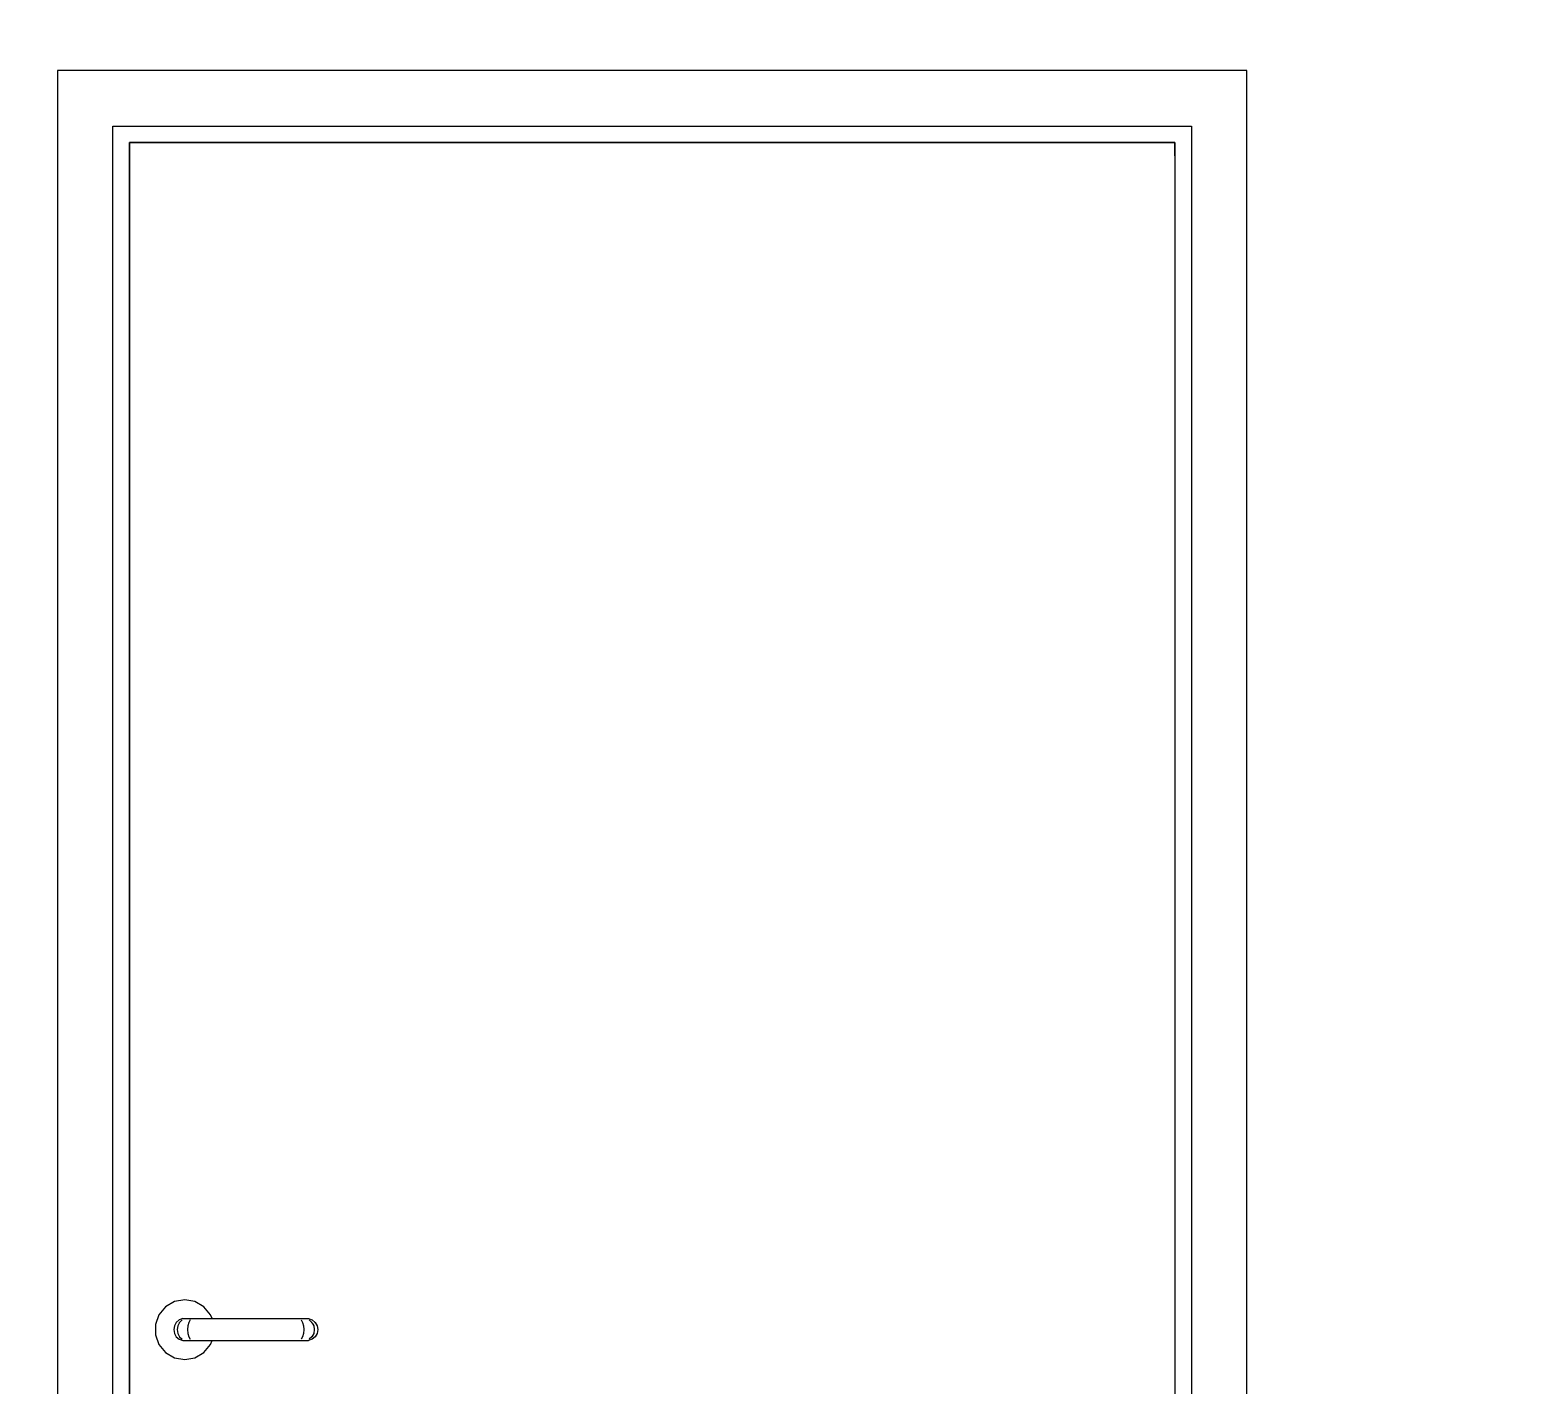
# Model space of a CAD drawing. Header units: millimetres. Extents: x -15634 to 67596, y -3027 to 55843.
# Drawn here: x 17983 to 19338, y 50846 to 52069 of the extents above; entities that cross this region are included whole.
import ezdxf

# ---------------------------------------------------------------- set-up
doc = ezdxf.new("R2010")
doc.units = ezdxf.units.MM
doc.header["$MEASUREMENT"] = 0
doc.set_wipeout_variables(frame=1)
doc.linetypes.add('Wipeout_Contour', pattern=[1000, 0, -1000])
doc.layers.add('Dimensioning - General', color=7, linetype='Continuous')
doc.layers.add('Structural - Bearing', color=7, linetype='Continuous')
for name, color, linetype, lineweight, true_color in [('Dimensioning - General_Pen_No__61', 7, 'Continuous', 20, 0x6a6a6a), ('Dimensioning - General_Pen_No__88', 7, 'Continuous', 20, 0xfd4435), ('Structural - Bearing_Pen_No__82', 7, 'Continuous', 20, 0xaaaaaa)]:
    doc.layers.add(name, color=color, linetype=linetype, lineweight=lineweight, true_color=true_color)
doc.styles.add('GENERATED_STYLE_6', font='calibril.ttf')
doc.dimstyles.new('GENERATED_STYLE__3', dxfattribs={"dimtxt": 195.999997, "dimasz": 106.4, "dimexe": 0.18, "dimexo": 0.0625, "dimgap": 0.09, "dimtad": 1, "dimdec": 0, "dimlfac": 0.1, "dimzin": 0, "dimdsep": 46, "dimtxsty": 'GENERATED_STYLE_6', "dimblk": 'ARROWHEAD_2', "dimblk1": 'ARROWHEAD_2', "dimblk2": 'ARROWHEAD_2', "dimcen": 0.09, "dimse1": 1, "dimse2": 1, "dimclrd": 256, "dimclre": 256, "dimclrt": 256, "dimadec": 0, "dimazin": 0, "dimtfac": 1, "dimtdec": 4, "dimtmove": 0, "dimatfit": 3, "dimfxl": 1, "dimtolj": 1, "dimtzin": 0, "dimarcsym": 0})

# ---------------------------------------------------------------- blocks, each defined once
blk = doc.blocks.new('*D69')
at = {"layer": 'Dimensioning - General_Pen_No__61', "color": 251, "linetype": 'Continuous', "lineweight": 20, "true_color": 0x6a6a6a, "transparency": 16777216}
for p, q in [((27454.4, 52536), (27594.4, 52455.2)), ((27629.4, 52495.6), (27419.4, 52495.6)), ((27524.4, 49795.6), (27524.4, 52495.6)), ((27454.4, 49836), (27594.4, 49755.2)), ((27629.4, 49795.6), (27419.4, 49795.6))]:
    blk.add_line(p, q, dxfattribs=at)
at = {"layer": 'Dimensioning - General_Pen_No__88', "color": 20, "lineweight": 20, "true_color": 0xfd4435, "transparency": 16777216, "char_height": 196, "attachment_point": 7, "rotation": 90, "style": 'GENERATED_STYLE_6'}
for s, insert in [('\\A1;{\\pql;\\fCalibri Light|b0|i0|c0|p34;20}', (27485.2, 52137.4)), ('\\A1;{\\pql;\\fCalibri Light|b0|i0|c0|p34;270}', (27485.2, 50907.3))]:
    blk.add_mtext(s, dxfattribs=dict(at, insert=insert))
blk = doc.blocks.new('ARROWHEAD_2')
at = {"color": 0, "linetype": 'Continuous', "lineweight": 0}
for p, q in [((-0.378, -0.655), (0.378, 0.655)), ((0, 0), (-1, 0))]:
    blk.add_line(p, q, dxfattribs=at)
blk = doc.blocks.new('*D117')
at = {"layer": 'Dimensioning - General_Pen_No__61', "color": 251, "linetype": 'Continuous', "lineweight": 20, "true_color": 0x6a6a6a, "transparency": 16777216}
for p, q in [((28004.4, 52536), (28144.4, 52455.2)), ((28179.4, 52495.6), (27969.4, 52495.6)), ((28074.4, 49795.6), (28074.4, 52495.6)), ((28004.4, 49836), (28144.4, 49755.2)), ((28179.4, 49795.6), (27969.4, 49795.6))]:
    blk.add_line(p, q, dxfattribs=at)
at = {"layer": 'Dimensioning - General_Pen_No__88', "color": 20, "lineweight": 20, "true_color": 0xfd4435, "transparency": 16777216, "char_height": 196, "attachment_point": 7, "rotation": 90, "style": 'GENERATED_STYLE_6'}
for s, insert in [('\\A1;{\\pql;\\fCalibri Light|b0|i0|c0|p34;20}', (28035.2, 52137.4)), ('\\A1;{\\pql;\\fCalibri Light|b0|i0|c0|p34;270}', (28035.2, 50907.3))]:
    blk.add_mtext(s, dxfattribs=dict(at, insert=insert))
blk = doc.blocks.new('*D137')
at = {"layer": 'Dimensioning - General_Pen_No__61', "color": 251, "linetype": 'Continuous', "lineweight": 20, "true_color": 0x6a6a6a, "transparency": 16777216}
for p, q in [((28554.4, 52736), (28694.4, 52655.2)), ((28729.4, 52695.6), (28519.4, 52695.6)), ((28624.4, 49795.6), (28624.4, 52695.6)), ((28554.4, 49836), (28694.4, 49755.2)), ((28729.4, 49795.6), (28519.4, 49795.6))]:
    blk.add_line(p, q, dxfattribs=at)
at = {"layer": 'Dimensioning - General_Pen_No__88', "color": 20, "lineweight": 20, "true_color": 0xfd4435, "transparency": 16777216, "insert": (28585.2, 51007.3), "char_height": 196, "attachment_point": 7, "rotation": 90, "style": 'GENERATED_STYLE_6'}
blk.add_mtext('\\A1;{\\pql;\\fCalibri Light|b0|i0|c0|p34;290}', dxfattribs=at)
blk = doc.blocks.new('*D165')
at = {"layer": 'Dimensioning - General_Pen_No__61', "color": 251, "linetype": 'Continuous', "lineweight": 20, "true_color": 0x6a6a6a, "transparency": 16777216}
for p, q in [((34964.9, 52536), (35104.9, 52455.2)), ((35139.9, 52495.6), (34929.9, 52495.6)), ((35034.9, 49795.6), (35034.9, 52495.6)), ((34964.9, 49836), (35104.9, 49755.2)), ((35139.9, 49795.6), (34929.9, 49795.6))]:
    blk.add_line(p, q, dxfattribs=at)
at = {"layer": 'Dimensioning - General_Pen_No__88', "color": 20, "lineweight": 20, "true_color": 0xfd4435, "transparency": 16777216, "char_height": 196, "attachment_point": 7, "rotation": 90, "style": 'GENERATED_STYLE_6'}
for s, insert in [('\\A1;{\\pql;\\fCalibri Light|b0|i0|c0|p34;20}', (34995.7, 52137.4)), ('\\A1;{\\pql;\\fCalibri Light|b0|i0|c0|p34;270}', (34995.7, 50907.3))]:
    blk.add_mtext(s, dxfattribs=dict(at, insert=insert))
blk = doc.blocks.new('*D213')
at = {"layer": 'Dimensioning - General_Pen_No__61', "color": 251, "linetype": 'Continuous', "lineweight": 20, "true_color": 0x6a6a6a, "transparency": 16777216}
for p, q in [((35514.9, 52536), (35654.9, 52455.2)), ((35689.9, 52495.6), (35479.9, 52495.6)), ((35584.9, 49795.6), (35584.9, 52495.6)), ((35514.9, 49836), (35654.9, 49755.2)), ((35689.9, 49795.6), (35479.9, 49795.6))]:
    blk.add_line(p, q, dxfattribs=at)
at = {"layer": 'Dimensioning - General_Pen_No__88', "color": 20, "lineweight": 20, "true_color": 0xfd4435, "transparency": 16777216, "char_height": 196, "attachment_point": 7, "rotation": 90, "style": 'GENERATED_STYLE_6'}
for s, insert in [('\\A1;{\\pql;\\fCalibri Light|b0|i0|c0|p34;20}', (35545.7, 52137.4)), ('\\A1;{\\pql;\\fCalibri Light|b0|i0|c0|p34;270}', (35545.7, 50907.3))]:
    blk.add_mtext(s, dxfattribs=dict(at, insert=insert))
blk = doc.blocks.new('*D233')
at = {"layer": 'Dimensioning - General_Pen_No__61', "color": 251, "linetype": 'Continuous', "lineweight": 20, "true_color": 0x6a6a6a, "transparency": 16777216}
for p, q in [((36064.9, 52736), (36204.9, 52655.2)), ((36239.9, 52695.6), (36029.9, 52695.6)), ((36134.9, 49795.6), (36134.9, 52695.6)), ((36064.9, 49836), (36204.9, 49755.2)), ((36239.9, 49795.6), (36029.9, 49795.6))]:
    blk.add_line(p, q, dxfattribs=at)
at = {"layer": 'Dimensioning - General_Pen_No__88', "color": 20, "lineweight": 20, "true_color": 0xfd4435, "transparency": 16777216, "insert": (36095.7, 51007.3), "char_height": 196, "attachment_point": 7, "rotation": 90, "style": 'GENERATED_STYLE_6'}
blk.add_mtext('\\A1;{\\pql;\\fCalibri Light|b0|i0|c0|p34;290}', dxfattribs=at)

msp = doc.modelspace()

# ---------------------------------------------------------------- wipeouts: each hides what was drawn before it
at = {"color": 254, "linetype": 'Wipeout_Contour', "lineweight": 0, "ltscale": 216198.28902}
msp.add_wipeout([(18007.4, 49895.6), (18057.4, 49895.6), (18057.4, 51982.6), (18007.4, 52032.6)], dxfattribs=at).dxf.layer = 'Structural - Bearing'
at = {"color": 254, "linetype": 'Wipeout_Contour', "lineweight": 0, "ltscale": 217599.538228}
msp.add_wipeout([(19081.4, 52032.6), (19031.4, 51982.6), (19031.4, 49895.6), (19081.4, 49895.6)], dxfattribs=at).dxf.layer = 'Structural - Bearing'
at = {"color": 254, "linetype": 'Wipeout_Contour', "lineweight": 0, "ltscale": 1512715.449571556}
msp.add_wipeout([(18095.8, 50900.3), (18095.8, 50890.9), (18099, 50882.1), (18105, 50874.9), (18113.1, 50870.2), (18122.4, 50868.6), (18131.6, 50870.2), (18139.7, 50874.9), (18145.7, 50882.1), (18147.1, 50885.8), (18120.6, 50885.8), (18117.4, 50886.9), (18114.7, 50889.2), (18113, 50892.2), (18112.4, 50895.6), (18113, 50899), (18114.7, 50902), (18117.4, 50904.3), (18120.6, 50905.5), (18137.6, 50905.5), (18147.1, 50905.5), (18145.7, 50909.1), (18139.7, 50916.3), (18131.6, 50921), (18122.4, 50922.6), (18113.1, 50921), (18105, 50916.3), (18099, 50909.1)], dxfattribs=at).dxf.layer = 'Structural - Bearing'

# ---------------------------------------------------------------- next in the draw order: linework, layer by layer
at = {"layer": 'Structural - Bearing_Pen_No__82', "color": 253, "linetype": 'Continuous', "lineweight": 20, "true_color": 0xaaaaaa}
for p, q in [((18105, 50916.3), (18099, 50909.1)), ((18113.1, 50921), (18105, 50916.3)), ((18122.4, 50922.6), (18113.1, 50921)), ((18131.6, 50921), (18122.4, 50922.6)), ((18139.7, 50916.3), (18131.6, 50921)), ((18099, 50909.1), (18095.8, 50900.3)), ((18095.8, 50900.3), (18095.8, 50890.9)), ((18095.8, 50890.9), (18099, 50882.1)), ((18099, 50882.1), (18105, 50874.9)), ((18105, 50874.9), (18113.1, 50870.2)), ((18113.1, 50870.2), (18122.4, 50868.6)), ((18122.4, 50868.6), (18131.6, 50870.2)), ((18131.6, 50870.2), (18139.7, 50874.9))]:
    msp.add_line(p, q, dxfattribs=at)

# ---------------------------------------------------------------- next in the draw order: wipeouts: each hides what was drawn before it
at = {"color": 254, "linetype": 'Wipeout_Contour', "lineweight": 0, "ltscale": 220868.014408}
msp.add_wipeout([(18007.4, 52032.6), (18057.4, 51982.6), (19031.4, 51982.6), (19081.4, 52032.6)], dxfattribs=at).dxf.layer = 'Structural - Bearing'
at = {"color": 254, "linetype": 'Wipeout_Contour', "lineweight": 0, "ltscale": 216143.468642}
msp.add_wipeout([(18057.4, 49895.6), (18072.4, 49895.6), (18072.4, 51955.6), (18057.4, 51955.6)], dxfattribs=at).dxf.layer = 'Structural - Bearing'
at = {"color": 254, "linetype": 'Wipeout_Contour', "lineweight": 0, "ltscale": 217456.363094}
msp.add_wipeout([(19016.4, 49895.6), (19031.4, 49895.6), (19031.4, 51955.6), (19016.4, 51955.6)], dxfattribs=at).dxf.layer = 'Structural - Bearing'
at = {"color": 254, "linetype": 'Wipeout_Contour', "lineweight": 0, "ltscale": 216134.95441}
msp.add_wipeout([(18120.6, 50905.5), (18117.4, 50904.3), (18119.9, 50904.3), (18122.8, 50905.5)], dxfattribs=at).dxf.layer = 'Structural - Bearing'
at = {"color": 254, "linetype": 'Wipeout_Contour', "lineweight": 0, "ltscale": 216085.599746}
msp.add_wipeout([(18112.4, 50895.6), (18113, 50892.2), (18116, 50892.2), (18115.4, 50895.6)], dxfattribs=at).dxf.layer = 'Structural - Bearing'

# ---------------------------------------------------------------- next in the draw order: linework, layer by layer
at = {"layer": 'Structural - Bearing_Pen_No__82', "color": 253, "linetype": 'Continuous', "lineweight": 20, "true_color": 0xaaaaaa}
for p, q in [((18007.4, 52032.6), (18007.4, 49895.6)), ((19081.4, 52032.6), (18007.4, 52032.6)), ((19081.4, 49895.6), (19081.4, 52032.6))]:
    msp.add_line(p, q, dxfattribs=at)

# ---------------------------------------------------------------- next in the draw order: wipeouts: each hides what was drawn before it
at = {"color": 254, "linetype": 'Wipeout_Contour', "lineweight": 0, "ltscale": 441414.521019}
msp.add_wipeout([(19031.4, 51982.6), (18057.4, 51982.6), (18057.4, 51955.6), (18072.4, 51955.6), (18072.4, 51967.6), (19016.4, 51967.6), (19016.4, 51955.6), (19031.4, 51955.6)], dxfattribs=at).dxf.layer = 'Structural - Bearing'
at = {"color": 254, "linetype": 'Wipeout_Contour', "lineweight": 0, "ltscale": 216124.745481}
msp.add_wipeout([(18117.4, 50904.3), (18114.7, 50902), (18117.5, 50902), (18119.9, 50904.3)], dxfattribs=at).dxf.layer = 'Structural - Bearing'
at = {"color": 254, "linetype": 'Wipeout_Contour', "lineweight": 0, "ltscale": 216074.968866}
msp.add_wipeout([(18113, 50892.2), (18114.7, 50889.2), (18117.5, 50889.2), (18116, 50892.2)], dxfattribs=at).dxf.layer = 'Structural - Bearing'

# ---------------------------------------------------------------- next in the draw order: linework, layer by layer
at = {"layer": 'Structural - Bearing_Pen_No__82', "color": 253, "linetype": 'Continuous', "lineweight": 20, "true_color": 0xaaaaaa}
for p, q in [((18057.4, 49895.6), (18057.4, 51982.6)), ((18057.4, 51982.6), (19031.4, 51982.6)), ((19031.4, 51982.6), (19031.4, 49895.6)), ((19016.4, 51967.6), (18072.4, 51967.6)), ((18072.4, 51967.6), (18072.4, 51955.6)), ((18072.4, 49895.6), (18072.4, 51967.6)), ((18072.4, 51967.6), (19016.4, 51967.6)), ((19016.4, 51955.6), (19016.4, 51967.6)), ((19016.4, 51967.6), (19016.4, 49895.6)), ((18072.4, 51955.6), (18072.4, 49895.6)), ((19016.4, 51955.6), (19016.4, 49895.6))]:
    msp.add_line(p, q, dxfattribs=at)

# ---------------------------------------------------------------- next in the draw order: wipeouts: each hides what was drawn before it
at = {"color": 254, "linetype": 'Wipeout_Contour', "lineweight": 0, "ltscale": 216112.080437}
msp.add_wipeout([(18114.7, 50902), (18113, 50899), (18116, 50899), (18117.5, 50902)], dxfattribs=at).dxf.layer = 'Structural - Bearing'
at = {"color": 254, "linetype": 'Wipeout_Contour', "lineweight": 0, "ltscale": 216067.887968}
msp.add_wipeout([(18114.7, 50889.2), (18117.4, 50886.9), (18119.9, 50886.9), (18117.5, 50889.2)], dxfattribs=at).dxf.layer = 'Structural - Bearing'

# ---------------------------------------------------------------- next in the draw order: wipeouts: each hides what was drawn before it
at = {"color": 254, "linetype": 'Wipeout_Contour', "lineweight": 0, "ltscale": 216098.488545}
msp.add_wipeout([(18113, 50899), (18112.4, 50895.6), (18115.4, 50895.6), (18116, 50899)], dxfattribs=at).dxf.layer = 'Structural - Bearing'
at = {"color": 254, "linetype": 'Wipeout_Contour', "lineweight": 0, "ltscale": 216065.209524}
msp.add_wipeout([(18117.4, 50886.9), (18120.6, 50885.8), (18122.8, 50885.8), (18119.9, 50886.9)], dxfattribs=at).dxf.layer = 'Structural - Bearing'

# ---------------------------------------------------------------- next in the draw order: wipeouts: each hides what was drawn before it
at = {"color": 254, "linetype": 'Wipeout_Contour', "lineweight": 0, "ltscale": 216141.050347}
msp.add_wipeout([(18122.8, 50905.5), (18119.9, 50904.3), (18127.3, 50904.3), (18129, 50905.5)], dxfattribs=at).dxf.layer = 'Structural - Bearing'
at = {"color": 254, "linetype": 'Wipeout_Contour', "lineweight": 0, "ltscale": 216093.766424}
msp.add_wipeout([(18115.4, 50895.6), (18116, 50892.2), (18125, 50892.2), (18124.7, 50895.6)], dxfattribs=at).dxf.layer = 'Structural - Bearing'

# ---------------------------------------------------------------- next in the draw order: wipeouts: each hides what was drawn before it
at = {"color": 254, "linetype": 'Wipeout_Contour', "lineweight": 0, "ltscale": 216131.807407}
msp.add_wipeout([(18119.9, 50904.3), (18117.5, 50902), (18125.9, 50902), (18127.3, 50904.3)], dxfattribs=at).dxf.layer = 'Structural - Bearing'
at = {"color": 254, "linetype": 'Wipeout_Contour', "lineweight": 0, "ltscale": 216082.751059}
msp.add_wipeout([(18116, 50892.2), (18117.5, 50889.2), (18125.9, 50889.2), (18125, 50892.2)], dxfattribs=at).dxf.layer = 'Structural - Bearing'

# ---------------------------------------------------------------- next in the draw order: wipeouts: each hides what was drawn before it
at = {"color": 254, "linetype": 'Wipeout_Contour', "lineweight": 0, "ltscale": 216119.861306}
msp.add_wipeout([(18117.5, 50902), (18116, 50899), (18125, 50899), (18125.9, 50902)], dxfattribs=at).dxf.layer = 'Structural - Bearing'
at = {"color": 254, "linetype": 'Wipeout_Contour', "lineweight": 0, "ltscale": 216074.951739}
msp.add_wipeout([(18117.5, 50889.2), (18119.9, 50886.9), (18127.3, 50886.9), (18125.9, 50889.2)], dxfattribs=at).dxf.layer = 'Structural - Bearing'

# ---------------------------------------------------------------- next in the draw order: wipeouts: each hides what was drawn before it
at = {"color": 254, "linetype": 'Wipeout_Contour', "lineweight": 0, "ltscale": 216106.65474}
msp.add_wipeout([(18116, 50899), (18115.4, 50895.6), (18124.7, 50895.6), (18125, 50899)], dxfattribs=at).dxf.layer = 'Structural - Bearing'
at = {"color": 254, "linetype": 'Wipeout_Contour', "lineweight": 0, "ltscale": 216071.30742}
msp.add_wipeout([(18119.9, 50886.9), (18122.8, 50885.8), (18129, 50885.8), (18127.3, 50886.9)], dxfattribs=at).dxf.layer = 'Structural - Bearing'

# ---------------------------------------------------------------- next in the draw order: linework, layer by layer
at = {"layer": 'Structural - Bearing_Pen_No__82', "color": 253, "linetype": 'Continuous', "lineweight": 20, "true_color": 0xaaaaaa}
for p, q in [((18117.4, 50904.3), (18114.7, 50902)), ((18113, 50899), (18112.4, 50895.6)), ((18112.4, 50895.6), (18113, 50892.2)), ((18114.7, 50902), (18113, 50899)), ((18113, 50892.2), (18114.7, 50889.2)), ((18114.7, 50889.2), (18117.4, 50886.9)), ((18116, 50899), (18115.4, 50895.6)), ((18115.4, 50895.6), (18116, 50892.2)), ((18117.5, 50902), (18116, 50899)), ((18116, 50892.2), (18117.5, 50889.2))]:
    msp.add_line(p, q, dxfattribs=at)

# ---------------------------------------------------------------- next in the draw order: wipeouts: each hides what was drawn before it
at = {"color": 254, "linetype": 'Wipeout_Contour', "lineweight": 0, "ltscale": 216151.498381}
msp.add_wipeout([(18129, 50905.5), (18127.3, 50904.3), (18136.7, 50904.3), (18137.1, 50905.5)], dxfattribs=at).dxf.layer = 'Structural - Bearing'
at = {"color": 254, "linetype": 'Wipeout_Contour', "lineweight": 0, "ltscale": 216107.462272}
msp.add_wipeout([(18124.7, 50895.6), (18125, 50892.2), (18136.1, 50892.2), (18136.1, 50895.6)], dxfattribs=at).dxf.layer = 'Structural - Bearing'

# ---------------------------------------------------------------- next in the draw order: wipeouts: each hides what was drawn before it
at = {"color": 254, "linetype": 'Wipeout_Contour', "lineweight": 0, "ltscale": 216143.775065}
msp.add_wipeout([(18127.3, 50904.3), (18125.9, 50902), (18136.4, 50902), (18136.7, 50904.3)], dxfattribs=at).dxf.layer = 'Structural - Bearing'
at = {"color": 254, "linetype": 'Wipeout_Contour', "lineweight": 0, "ltscale": 216095.848807}
msp.add_wipeout([(18125, 50892.2), (18125.9, 50889.2), (18136.4, 50889.2), (18136.1, 50892.2)], dxfattribs=at).dxf.layer = 'Structural - Bearing'

# ---------------------------------------------------------------- next in the draw order: wipeouts: each hides what was drawn before it
at = {"color": 254, "linetype": 'Wipeout_Contour', "lineweight": 0, "ltscale": 216132.956827}
msp.add_wipeout([(18125.9, 50902), (18125, 50899), (18136.1, 50899), (18136.4, 50902)], dxfattribs=at).dxf.layer = 'Structural - Bearing'
at = {"color": 254, "linetype": 'Wipeout_Contour', "lineweight": 0, "ltscale": 216086.922521}
msp.add_wipeout([(18125.9, 50889.2), (18127.3, 50886.9), (18136.7, 50886.9), (18136.4, 50889.2)], dxfattribs=at).dxf.layer = 'Structural - Bearing'

# ---------------------------------------------------------------- next in the draw order: wipeouts: each hides what was drawn before it
at = {"color": 254, "linetype": 'Wipeout_Contour', "lineweight": 0, "ltscale": 216120.349781}
msp.add_wipeout([(18125, 50899), (18124.7, 50895.6), (18136.1, 50895.6), (18136.1, 50899)], dxfattribs=at).dxf.layer = 'Structural - Bearing'
at = {"color": 254, "linetype": 'Wipeout_Contour', "lineweight": 0, "ltscale": 216081.758812}
msp.add_wipeout([(18127.3, 50886.9), (18129, 50885.8), (18137.1, 50885.8), (18136.7, 50886.9)], dxfattribs=at).dxf.layer = 'Structural - Bearing'

# ---------------------------------------------------------------- next in the draw order: linework, layer by layer
at = {"layer": 'Structural - Bearing_Pen_No__82', "color": 253, "linetype": 'Continuous', "lineweight": 20, "true_color": 0xaaaaaa}
for p, q in [((18120.6, 50905.5), (18117.4, 50904.3)), ((18119.9, 50904.3), (18117.5, 50902)), ((18120.6, 50905.5), (18122.8, 50905.5)), ((18122.8, 50905.5), (18129, 50905.5)), ((18127.3, 50904.3), (18125.9, 50902)), ((18117.5, 50889.2), (18119.9, 50886.9)), ((18125, 50899), (18124.7, 50895.6)), ((18124.7, 50895.6), (18125, 50892.2)), ((18125.9, 50902), (18125, 50899)), ((18125, 50892.2), (18125.9, 50889.2)), ((18125.9, 50889.2), (18127.3, 50886.9)), ((18117.4, 50886.9), (18120.6, 50885.8)), ((18120.6, 50885.8), (18122.8, 50885.8)), ((18122.8, 50885.8), (18129, 50885.8))]:
    msp.add_line(p, q, dxfattribs=at)

# ---------------------------------------------------------------- next in the draw order: wipeouts: each hides what was drawn before it
at = {"color": 254, "linetype": 'Wipeout_Contour', "lineweight": 0, "ltscale": 216211.849187}
msp.add_wipeout([(18137.1, 50905.5), (18136.7, 50904.3), (18218, 50904.3), (18217.6, 50905.5)], dxfattribs=at).dxf.layer = 'Structural - Bearing'
at = {"color": 254, "linetype": 'Wipeout_Contour', "lineweight": 0, "ltscale": 216170.549127}
msp.add_wipeout([(18136.1, 50895.6), (18136.1, 50892.2), (18218.6, 50892.2), (18218.7, 50895.6)], dxfattribs=at).dxf.layer = 'Structural - Bearing'

# ---------------------------------------------------------------- next in the draw order: wipeouts: each hides what was drawn before it
at = {"color": 254, "linetype": 'Wipeout_Contour', "lineweight": 0, "ltscale": 216205.408221}
msp.add_wipeout([(18136.7, 50904.3), (18136.4, 50902), (18218.4, 50902), (18218, 50904.3)], dxfattribs=at).dxf.layer = 'Structural - Bearing'
at = {"color": 254, "linetype": 'Wipeout_Contour', "lineweight": 0, "ltscale": 216158.442031}
msp.add_wipeout([(18136.1, 50892.2), (18136.4, 50889.2), (18218.4, 50889.2), (18218.6, 50892.2)], dxfattribs=at).dxf.layer = 'Structural - Bearing'

# ---------------------------------------------------------------- next in the draw order: linework, layer by layer
at = {"layer": 'Structural - Bearing_Pen_No__82', "color": 253, "linetype": 'Continuous', "lineweight": 20, "true_color": 0xaaaaaa}
msp.add_line((18145.7, 50909.1), (18139.7, 50916.3), dxfattribs=at)

# ---------------------------------------------------------------- next in the draw order: wipeouts: each hides what was drawn before it
at = {"color": 254, "linetype": 'Wipeout_Contour', "lineweight": 0, "ltscale": 216195.539329}
msp.add_wipeout([(18136.4, 50902), (18136.1, 50899), (18218.6, 50899), (18218.4, 50902)], dxfattribs=at).dxf.layer = 'Structural - Bearing'
at = {"color": 254, "linetype": 'Wipeout_Contour', "lineweight": 0, "ltscale": 216148.571863}
msp.add_wipeout([(18136.4, 50889.2), (18136.7, 50886.9), (18218, 50886.9), (18218.4, 50889.2)], dxfattribs=at).dxf.layer = 'Structural - Bearing'

# ---------------------------------------------------------------- next in the draw order: wipeouts: each hides what was drawn before it
at = {"color": 254, "linetype": 'Wipeout_Contour', "lineweight": 0, "ltscale": 216183.432883}
msp.add_wipeout([(18136.1, 50899), (18136.1, 50895.6), (18218.7, 50895.6), (18218.6, 50899)], dxfattribs=at).dxf.layer = 'Structural - Bearing'
at = {"color": 254, "linetype": 'Wipeout_Contour', "lineweight": 0, "ltscale": 216142.129072}
msp.add_wipeout([(18136.7, 50886.9), (18137.1, 50885.8), (18217.6, 50885.8), (18218, 50886.9)], dxfattribs=at).dxf.layer = 'Structural - Bearing'

# ---------------------------------------------------------------- next in the draw order: linework, layer by layer
at = {"layer": 'Structural - Bearing_Pen_No__82', "color": 253, "linetype": 'Continuous', "lineweight": 20, "true_color": 0xaaaaaa}
for p, q in [((18129, 50905.5), (18137.1, 50905.5)), ((18147.1, 50905.5), (18145.7, 50909.1)), ((18129, 50885.8), (18137.1, 50885.8)), ((18139.7, 50874.9), (18145.7, 50882.1)), ((18145.7, 50882.1), (18147.1, 50885.8))]:
    msp.add_line(p, q, dxfattribs=at)

# ---------------------------------------------------------------- next in the draw order: wipeouts: each hides what was drawn before it
at = {"color": 254, "linetype": 'Wipeout_Contour', "lineweight": 0, "ltscale": 216272.226948}
msp.add_wipeout([(18217.6, 50905.5), (18218, 50904.3), (18227.5, 50904.3), (18225.8, 50905.5)], dxfattribs=at).dxf.layer = 'Structural - Bearing'
at = {"color": 254, "linetype": 'Wipeout_Contour', "lineweight": 0, "ltscale": 216233.671463}
msp.add_wipeout([(18218.7, 50895.6), (18218.6, 50892.2), (18229.7, 50892.2), (18230, 50895.6)], dxfattribs=at).dxf.layer = 'Structural - Bearing'

# ---------------------------------------------------------------- next in the draw order: wipeouts: each hides what was drawn before it
at = {"color": 254, "linetype": 'Wipeout_Contour', "lineweight": 0, "ltscale": 216267.07227}
msp.add_wipeout([(18218, 50904.3), (18218.4, 50902), (18228.8, 50902), (18227.5, 50904.3)], dxfattribs=at).dxf.layer = 'Structural - Bearing'
at = {"color": 254, "linetype": 'Wipeout_Contour', "lineweight": 0, "ltscale": 216221.069144}
msp.add_wipeout([(18218.6, 50892.2), (18218.4, 50889.2), (18228.8, 50889.2), (18229.7, 50892.2)], dxfattribs=at).dxf.layer = 'Structural - Bearing'

# ---------------------------------------------------------------- next in the draw order: wipeouts: each hides what was drawn before it
at = {"color": 254, "linetype": 'Wipeout_Contour', "lineweight": 0, "ltscale": 216210.252104}
msp.add_wipeout([(18218.4, 50889.2), (18218, 50886.9), (18227.5, 50886.9), (18228.8, 50889.2)], dxfattribs=at).dxf.layer = 'Structural - Bearing'
at = {"color": 254, "linetype": 'Wipeout_Contour', "lineweight": 0, "ltscale": 216258.155716}
msp.add_wipeout([(18218.4, 50902), (18218.6, 50899), (18229.7, 50899), (18228.8, 50902)], dxfattribs=at).dxf.layer = 'Structural - Bearing'

# ---------------------------------------------------------------- next in the draw order: wipeouts: each hides what was drawn before it
at = {"color": 254, "linetype": 'Wipeout_Contour', "lineweight": 0, "ltscale": 216246.551466}
msp.add_wipeout([(18218.6, 50899), (18218.7, 50895.6), (18230, 50895.6), (18229.7, 50899)], dxfattribs=at).dxf.layer = 'Structural - Bearing'
at = {"color": 254, "linetype": 'Wipeout_Contour', "lineweight": 0, "ltscale": 216202.526295}
msp.add_wipeout([(18218, 50886.9), (18217.6, 50885.8), (18225.8, 50885.8), (18227.5, 50886.9)], dxfattribs=at).dxf.layer = 'Structural - Bearing'

# ---------------------------------------------------------------- next in the draw order: linework, layer by layer
at = {"layer": 'Structural - Bearing_Pen_No__82', "color": 253, "linetype": 'Continuous', "lineweight": 20, "true_color": 0xaaaaaa}
for p, q in [((18137.1, 50905.5), (18217.6, 50905.5)), ((18137.1, 50885.8), (18217.6, 50885.8))]:
    msp.add_line(p, q, dxfattribs=at)

# ---------------------------------------------------------------- next in the draw order: wipeouts: each hides what was drawn before it
at = {"color": 254, "linetype": 'Wipeout_Contour', "lineweight": 0, "ltscale": 216282.724395}
msp.add_wipeout([(18225.8, 50905.5), (18227.5, 50904.3), (18234.8, 50904.3), (18231.9, 50905.5)], dxfattribs=at).dxf.layer = 'Structural - Bearing'
at = {"color": 254, "linetype": 'Wipeout_Contour', "lineweight": 0, "ltscale": 216247.436321}
msp.add_wipeout([(18230, 50895.6), (18229.7, 50892.2), (18238.8, 50892.2), (18239.3, 50895.6)], dxfattribs=at).dxf.layer = 'Structural - Bearing'

# ---------------------------------------------------------------- next in the draw order: wipeouts: each hides what was drawn before it
at = {"color": 254, "linetype": 'Wipeout_Contour', "lineweight": 0, "ltscale": 216279.098269}
msp.add_wipeout([(18227.5, 50904.3), (18228.8, 50902), (18237.2, 50902), (18234.8, 50904.3)], dxfattribs=at).dxf.layer = 'Structural - Bearing'
at = {"color": 254, "linetype": 'Wipeout_Contour', "lineweight": 0, "ltscale": 216234.232146}
msp.add_wipeout([(18229.7, 50892.2), (18228.8, 50889.2), (18237.2, 50889.2), (18238.8, 50892.2)], dxfattribs=at).dxf.layer = 'Structural - Bearing'

# ---------------------------------------------------------------- next in the draw order: wipeouts: each hides what was drawn before it
at = {"color": 254, "linetype": 'Wipeout_Contour', "lineweight": 0, "ltscale": 216222.281237}
msp.add_wipeout([(18228.8, 50889.2), (18227.5, 50886.9), (18234.8, 50886.9), (18237.2, 50889.2)], dxfattribs=at).dxf.layer = 'Structural - Bearing'
at = {"color": 254, "linetype": 'Wipeout_Contour', "lineweight": 0, "ltscale": 216271.316483}
msp.add_wipeout([(18228.8, 50902), (18229.7, 50899), (18238.8, 50899), (18237.2, 50902)], dxfattribs=at).dxf.layer = 'Structural - Bearing'

# ---------------------------------------------------------------- next in the draw order: wipeouts: each hides what was drawn before it
at = {"color": 254, "linetype": 'Wipeout_Contour', "lineweight": 0, "ltscale": 216260.315512}
msp.add_wipeout([(18229.7, 50899), (18230, 50895.6), (18239.3, 50895.6), (18238.8, 50899)], dxfattribs=at).dxf.layer = 'Structural - Bearing'
at = {"color": 254, "linetype": 'Wipeout_Contour', "lineweight": 0, "ltscale": 216213.02711}
msp.add_wipeout([(18227.5, 50886.9), (18225.8, 50885.8), (18231.9, 50885.8), (18234.8, 50886.9)], dxfattribs=at).dxf.layer = 'Structural - Bearing'

# ---------------------------------------------------------------- next in the draw order: wipeouts: each hides what was drawn before it
at = {"color": 254, "linetype": 'Wipeout_Contour', "lineweight": 0, "ltscale": 216288.852552}
msp.add_wipeout([(18231.9, 50905.5), (18234.8, 50904.3), (18237.4, 50904.3), (18234.1, 50905.5)], dxfattribs=at).dxf.layer = 'Structural - Bearing'
at = {"color": 254, "linetype": 'Wipeout_Contour', "lineweight": 0, "ltscale": 216255.649918}
msp.add_wipeout([(18239.3, 50895.6), (18238.8, 50892.2), (18241.8, 50892.2), (18242.4, 50895.6)], dxfattribs=at).dxf.layer = 'Structural - Bearing'

# ---------------------------------------------------------------- next in the draw order: linework, layer by layer
at = {"layer": 'Structural - Bearing_Pen_No__82', "color": 253, "linetype": 'Continuous', "lineweight": 20, "true_color": 0xaaaaaa}
msp.add_line((18217.6, 50905.5), (18225.8, 50905.5), dxfattribs=at)

# ---------------------------------------------------------------- next in the draw order: wipeouts: each hides what was drawn before it
at = {"color": 254, "linetype": 'Wipeout_Contour', "lineweight": 0, "ltscale": 216286.199048}
msp.add_wipeout([(18234.8, 50904.3), (18237.2, 50902), (18240, 50902), (18237.4, 50904.3)], dxfattribs=at).dxf.layer = 'Structural - Bearing'
at = {"color": 254, "linetype": 'Wipeout_Contour', "lineweight": 0, "ltscale": 216242.058395}
msp.add_wipeout([(18238.8, 50892.2), (18237.2, 50889.2), (18240, 50889.2), (18241.8, 50892.2)], dxfattribs=at).dxf.layer = 'Structural - Bearing'

# ---------------------------------------------------------------- next in the draw order: linework, layer by layer
at = {"layer": 'Structural - Bearing_Pen_No__82', "color": 253, "linetype": 'Continuous', "lineweight": 20, "true_color": 0xaaaaaa}
for p, q in [((18227.5, 50904.3), (18228.8, 50902)), ((18228.8, 50902), (18229.7, 50899))]:
    msp.add_line(p, q, dxfattribs=at)

# ---------------------------------------------------------------- next in the draw order: wipeouts: each hides what was drawn before it
at = {"color": 254, "linetype": 'Wipeout_Contour', "lineweight": 0, "ltscale": 216229.383869}
msp.add_wipeout([(18237.2, 50889.2), (18234.8, 50886.9), (18237.4, 50886.9), (18240, 50889.2)], dxfattribs=at).dxf.layer = 'Structural - Bearing'
at = {"color": 254, "linetype": 'Wipeout_Contour', "lineweight": 0, "ltscale": 216279.141402}
msp.add_wipeout([(18237.2, 50902), (18238.8, 50899), (18241.8, 50899), (18240, 50902)], dxfattribs=at).dxf.layer = 'Structural - Bearing'

# ---------------------------------------------------------------- next in the draw order: linework, layer by layer
at = {"layer": 'Structural - Bearing_Pen_No__82', "color": 253, "linetype": 'Continuous', "lineweight": 20, "true_color": 0xaaaaaa}
for p, q in [((18225.8, 50905.5), (18231.9, 50905.5)), ((18229.7, 50899), (18230, 50895.6))]:
    msp.add_line(p, q, dxfattribs=at)

# ---------------------------------------------------------------- next in the draw order: wipeouts: each hides what was drawn before it
at = {"color": 254, "linetype": 'Wipeout_Contour', "lineweight": 0, "ltscale": 216268.528625}
msp.add_wipeout([(18238.8, 50899), (18239.3, 50895.6), (18242.4, 50895.6), (18241.8, 50899)], dxfattribs=at).dxf.layer = 'Structural - Bearing'
at = {"color": 254, "linetype": 'Wipeout_Contour', "lineweight": 0, "ltscale": 216219.157235}
msp.add_wipeout([(18234.8, 50886.9), (18231.9, 50885.8), (18234.1, 50885.8), (18237.4, 50886.9)], dxfattribs=at).dxf.layer = 'Structural - Bearing'

# ---------------------------------------------------------------- next in the draw order: linework, layer by layer
at = {"layer": 'Structural - Bearing_Pen_No__82', "color": 253, "linetype": 'Continuous', "lineweight": 20, "true_color": 0xaaaaaa}
for p, q in [((18231.9, 50905.5), (18234.1, 50905.5)), ((18234.1, 50905.5), (18237.4, 50904.3)), ((18234.8, 50904.3), (18237.2, 50902)), ((18237.4, 50904.3), (18240, 50902)), ((18228.8, 50889.2), (18227.5, 50886.9)), ((18229.7, 50892.2), (18228.8, 50889.2)), ((18230, 50895.6), (18229.7, 50892.2)), ((18237.2, 50889.2), (18234.8, 50886.9)), ((18237.2, 50902), (18238.8, 50899)), ((18238.8, 50892.2), (18237.2, 50889.2)), ((18240, 50889.2), (18237.4, 50886.9)), ((18238.8, 50899), (18239.3, 50895.6)), ((18239.3, 50895.6), (18238.8, 50892.2)), ((18240, 50902), (18241.8, 50899)), ((18241.8, 50892.2), (18240, 50889.2)), ((18241.8, 50899), (18242.4, 50895.6)), ((18242.4, 50895.6), (18241.8, 50892.2)), ((18217.6, 50885.8), (18225.8, 50885.8)), ((18225.8, 50885.8), (18231.9, 50885.8)), ((18231.9, 50885.8), (18234.1, 50885.8)), ((18237.4, 50886.9), (18234.1, 50885.8))]:
    msp.add_line(p, q, dxfattribs=at)

# ---------------------------------------------------------------- next in the draw order: dimensions: what is measured, and where the dimension line sits
at = {"layer": 'Dimensioning - General', "color": 251, "linetype": 'Continuous', "lineweight": 20, "true_color": 0x6a6a6a}
for base, p1, p2, picture, middle in [((28624.4, 52695.6), (2139.4, 49795.6), (2218.4, 52695.6), '*D137', (28487.2, 51231.4)), ((36134.9, 52695.6), (9649.9, 49795.6), (9728.9, 52695.6), '*D233', (35997.7, 51231.4)), ((28074.4, 52495.6), (-273.2, 49795.6), (-211.7, 52495.6), '*D117', (27937.2, 51131.4)), ((27524.4, 52495.6), (136, 49795.6), (201, 52495.6), '*D69', (27387.2, 51131.4)), ((35584.9, 52495.6), (7237.3, 49795.6), (7298.8, 52495.6), '*D213', (35447.7, 51131.4)), ((35034.9, 52495.6), (7646.5, 49795.6), (7711.5, 52495.6), '*D165', (34897.7, 51131.4))]:
    dim = msp.add_linear_dim(base=base, p1=p1, p2=p2, angle=90, dimstyle='GENERATED_STYLE__3', dxfattribs=at)
    dim.commit()
    dim.dimension.update_dxf_attribs({"geometry": picture, "text_midpoint": middle, "dimtype": 160, "text_rotation": 90})

doc.saveas('drawing.dxf')
